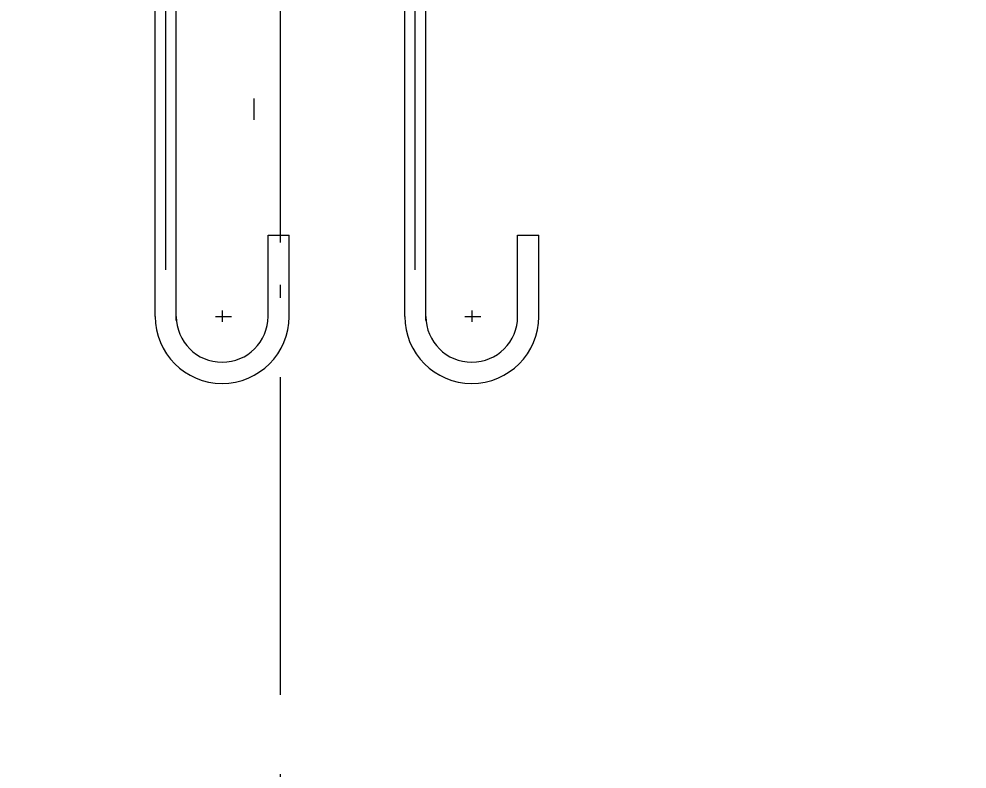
# Model space of a CAD drawing. Header units: millimetres. Extents: x -13466 to 37833, y -11727 to 34084.
# Drawn here: x 14503 to 15040, y 10313 to 10738 of the extents above; entities that cross this region are included whole.
import ezdxf

# ---------------------------------------------------------------- set-up
doc = ezdxf.new("R2010")
doc.units = ezdxf.units.MM
doc.header["$LTSCALE"] = 30
doc.header["$PDSIZE"] = 300
doc.linetypes.add('SXF_一点短鎖線', pattern=[9.25, 6, -1.5, 0.25, -1.5])
for name, color, linetype, lineweight in [('D-BMK', 2, 'SXF_一点短鎖線', 13), ('D-STR-DIM', 7, 'Continuous', 13), ('D-STR-STR1', 2, 'Continuous', 13), ('D-STR-STR5', 6, 'Continuous', 25)]:
    doc.layers.add(name, color=color, linetype=linetype, lineweight=lineweight)
doc.styles.add('MS ゴシック', font='MS Gothic.ttf')
doc.dimstyles.new('DIM-30-F', dxfattribs={"dimscale": 30, "dimtxt": 3.5, "dimasz": 2.5, "dimexe": 0, "dimexo": 2, "dimgap": 0.8, "dimtad": 1, "dimdec": 0, "dimzin": 0, "dimdsep": 46, "dimtxsty": 'MS ゴシック', "dimblk": 'OPEN', "dimcen": 0.1, "dimaunit": 1, "dimadec": 4, "dimazin": 0, "dimtfac": 1, "dimtdec": 0, "dimtmove": 2, "dimatfit": 3, "dimldrblk": 'OPEN', "dimfxl": 1, "dimtolj": 1, "dimtzin": 0, "dimlwd": -1, "dimlwe": -1, "dimarcsym": 2})

# ---------------------------------------------------------------- blocks, each defined once
blk = doc.blocks.new('_Open')
at = {"color": 0, "linetype": 'ByBlock', "lineweight": -2}
for p, q in [((-1, 0.1667), (0, 0)), ((-1, -0.1667), (0, 0)), ((0, 0), (-1, 0))]:
    blk.add_line(p, q, dxfattribs=at)
blk = doc.blocks.new('*D20')
at = {"layer": 'D-STR-DIM', "color": 0, "transparency": 16777216}
for p, q in [((8743.3, 12827.45), (8769.9, 12881.24)), ((8837.13, 12848), (9599.08, 12471.25)), ((9692.9, 12491.8), (9666.31, 12438.01))]:
    blk.add_line(p, q, dxfattribs=at)
at = {"layer": 'Defpoints', "color": 0, "transparency": 16777216}
for p in [(8769.9, 12881.24), (9666.31, 12438.01), (9666.31, 12438.01)]:
    blk.add_point(p, dxfattribs=at)
at = {"layer": 'D-STR-DIM', "color": 0, "transparency": 16777216, "xscale": 75, "yscale": 75, "zscale": 75}
for p, rotation in [((8769.9, 12881.24), 153.6900675261025), ((9666.31, 12438.01), 333.6900675261025)]:
    blk.add_blockref('_Open', p, dxfattribs=dict(at, rotation=rotation))
at = {"layer": 'D-STR-DIM', "color": 0, "transparency": 16777216, "insert": (9252.01, 12728.2), "char_height": 105, "width": 46998.7126, "attachment_point": 5, "rotation": 333.6901, "style": 'MS ゴシック'}
blk.add_mtext('\\A1;R1000', dxfattribs=at)

msp = doc.modelspace()

# ---------------------------------------------------------------- linework, layer by layer
at = {"layer": 'D-BMK', "linetype": 'SXF_一点短鎖線', "lineweight": 9}
msp.add_line((14650.939, 8967.227), (14650.939, 15218.012), dxfattribs=at)
at = {"layer": 'D-STR-STR1', "linetype": 'Continuous', "lineweight": 9}
for p, q in [((14585.942, 10595.6), (14585.942, 10981.986)), ((14585.942, 10595.6), (14585.942, 10981.986)), ((14650.942, 10611.066), (14650.942, 10981.986)), ((14727.442, 10595.6), (14727.442, 10981.986)), ((14727.442, 10595.6), (14727.442, 10981.986)), ((14635.939, 10692.806), (14635.939, 10680.806)), ((14617.942, 10572.621), (14617.942, 10566.117)), ((14759.442, 10572.621), (14759.442, 10566.117)), ((14614.091, 10569.257), (14623.163, 10569.257)), ((14755.591, 10569.257), (14764.663, 10569.257))]:
    msp.add_line(p, q, dxfattribs=at)
at = {"layer": 'D-STR-STR5', "linetype": 'Continuous', "lineweight": 9}
for p, q in [((14579.942, 10569.257), (14579.942, 10977.535)), ((14579.942, 10569.257), (14579.942, 10977.535)), ((14591.942, 10566.889), (14591.942, 10977.535)), ((14591.942, 10566.889), (14591.942, 10977.535)), ((14721.442, 10569.257), (14721.442, 10977.535)), ((14721.442, 10569.257), (14721.442, 10977.535)), ((14733.442, 10566.889), (14733.442, 10977.535)), ((14733.442, 10566.889), (14733.442, 10977.535)), ((14643.942, 10615.257), (14655.942, 10615.257)), ((14643.942, 10569.257), (14643.942, 10615.257)), ((14655.942, 10567.379), (14655.942, 10615.257)), ((14785.442, 10615.257), (14797.442, 10615.257)), ((14785.442, 10569.257), (14785.442, 10615.257)), ((14797.442, 10567.379), (14797.442, 10615.257))]:
    msp.add_line(p, q, dxfattribs=at)
for centre, radius, start, end in [((14617.942, 10569.257), 38, 180, 270), ((14617.942, 10569.257), 26, 180, 270), ((14617.942, 10569.257), 38, 270, 0), ((14617.942, 10569.257), 26, 270, 0), ((14759.442, 10569.257), 38, 180, 270), ((14759.442, 10569.257), 26, 180, 270), ((14759.442, 10569.257), 38, 270, 0), ((14759.442, 10569.257), 26, 270, 0)]:
    msp.add_arc(centre, radius, start, end, dxfattribs=at)

# ---------------------------------------------------------------- dimensions: what is measured, and where the dimension line sits
at = {"layer": 'D-STR-DIM'}
dim = msp.add_linear_dim(base=(9666.306, 12438.012), p1=(8769.897, 12881.239), p2=(9666.306, 12438.012), angle=333.69007, text='R<>', dimstyle='DIM-30-F', dxfattribs=at)
dim.commit()
dim.dimension.update_dxf_attribs({"geometry": '*D20', "text_midpoint": (9252.008, 12728.201)})

doc.saveas('drawing.dxf')
